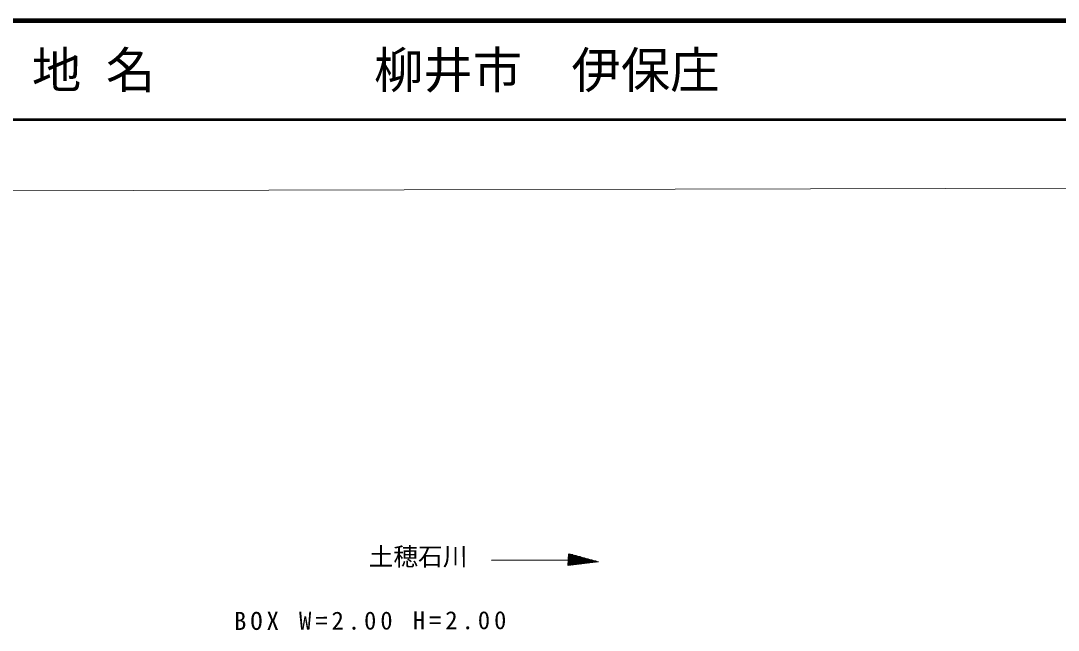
# Model space of a CAD drawing. Units: millimetres, scale not verified. Extents: x 40000 to 680000, y 20000 to 380000.
# Drawn here: x 369251 to 474333, y 318254 to 380000 of the extents above; entities that cross this region are included whole.
import ezdxf
from ezdxf.enums import TextEntityAlignment as Align

# ---------------------------------------------------------------- set-up
doc = ezdxf.new("R2010")
doc.units = ezdxf.units.MM
doc.header["$LTSCALE"] = 1000
for name, color, linetype, lineweight in [('M-BGD', 7, 'Continuous', 25), ('M-STR-HTXT', 7, 'Continuous', 13), ('M-TTL', 2, 'Continuous', 140), ('M-TTL-LINE', 7, 'Continuous', 50)]:
    doc.layers.add(name, color=color, linetype=linetype, lineweight=lineweight)
doc.layers.add('M-BMK-HTXT', color=7, linetype='Continuous')
doc.layers.add('M-TTL-TXT', color=7, linetype='Continuous')
doc.styles.add('ＭＳ ゴシック', font='')
doc.styles.get('ＭＳ ゴシック').set_extended_font_data('MS Gothic')

msp = doc.modelspace()

# ---------------------------------------------------------------- linework, layer by layer
at = {"layer": 'M-BGD'}
for p, q in [((424681, 324805), (424767, 326002)), ((425947, 325677), (424750, 325763)), ((425554, 325785), (424756, 325843)), ((425161, 325894), (424762, 325923)), ((424767, 326002), (427717, 325188)), ((416946, 325356), (424724, 325404)), ((427717, 325188), (424681, 324805)), ((425086, 324856), (424687, 324885)), ((425491, 324907), (424693, 324965)), ((425896, 324958), (424698, 325045)), ((426300, 325009), (424704, 325124)), ((426705, 325061), (424710, 325204)), ((427110, 325112), (424716, 325284)), ((427515, 325163), (424721, 325364)), ((427521, 325243), (424727, 325444)), ((427127, 325351), (424733, 325524)), ((426734, 325460), (424739, 325603)), ((426341, 325568), (424745, 325683))]:
    msp.add_line(p, q, dxfattribs=at)
at = {"layer": 'M-STR-HTXT'}
msp.add_line((71161, 362058), (570468, 363259), dxfattribs=at)
at = {"layer": 'M-TTL'}
msp.add_line((680000, 380000), (40000, 380000), dxfattribs=at)
at = {"layer": 'M-TTL-LINE'}
msp.add_line((40000, 370000), (680000, 370000), dxfattribs=at)

# ---------------------------------------------------------------- texts
at = {"layer": 'M-BMK-HTXT', "style": 'ＭＳ ゴシック'}
msp.add_text('土穂石川', height=1833, rotation=0.184, dxfattribs=at).set_placement((404498, 324243), align=Align.BOTTOM_LEFT)
at = {"layer": 'M-STR-HTXT', "insert": (390857, 318248), "char_height": 1833, "attachment_point": 7, "rotation": 0.184, "style": 'ＭＳ ゴシック'}
msp.add_mtext('\\T1.32;BOX\\~W=2.00\\~H=2.00', dxfattribs=at)
at = {"layer": 'M-TTL-TXT', "style": 'ＭＳ ゴシック'}
for s, p in [('地 名', (370380, 375000)), ('柳井市\u3000伊保庄', (405024, 375000))]:
    msp.add_text(s, height=3666, dxfattribs=at).set_placement(p, align=Align.MIDDLE_LEFT)

doc.saveas('drawing.dxf')
